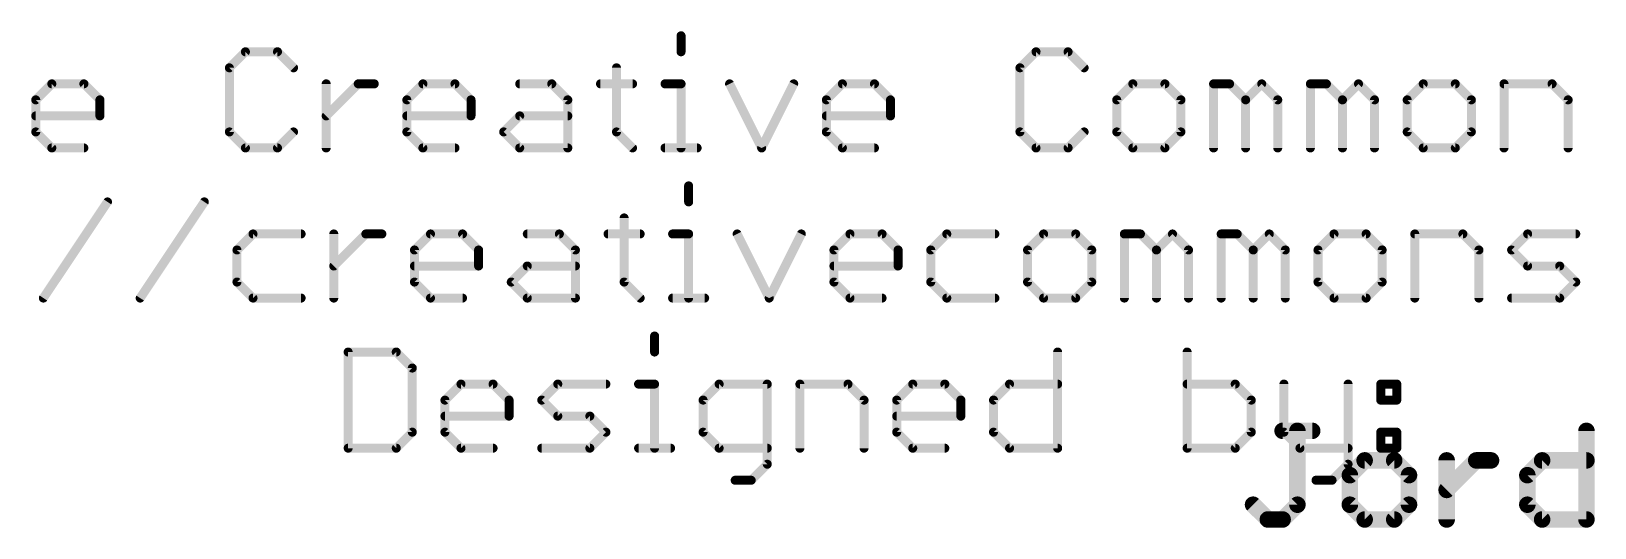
# Model space of a CAD drawing. Extents: x -32 to 75, y -18 to 32.
# Drawn here: x -5.28 to 21.16, y -17.78 to -9.38 of the extents above; entities that cross this region are included whole.
import ezdxf

# ---------------------------------------------------------------- set-up
doc = ezdxf.new("R2010")
doc.units = 0
doc.layers.add('27', color=253, linetype='CONTINUOUS')
doc.layers.add('49', color=253, linetype='CONTINUOUS')

msp = doc.modelspace()

# ---------------------------------------------------------------- linework, layer by layer
at = {"layer": '27', "const_width": 0.1524}
for points in [[(5.7062, -9.4556), (5.7062, -9.7268)], [(-1.661, -9.7268), (-1.9321, -9.998)], [(-1.1186, -9.7268), (-1.661, -9.7268)], [(-0.8475, -9.998), (-1.1186, -9.7268)], [(11.7091, -9.7268), (11.438, -9.998)], [(12.2515, -9.7268), (11.7091, -9.7268)], [(12.5226, -9.998), (12.2515, -9.7268)], [(-1.9321, -9.998), (-1.9321, -11.0826)], [(4.6148, -9.998), (4.6148, -11.0826)], [(11.438, -9.998), (11.438, -11.0826)], [(-5.2064, -10.5403), (-4.9353, -10.2691)], [(-4.9353, -10.2691), (-4.3929, -10.2691)], [(-4.3929, -10.2691), (-4.1218, -10.5403)], [(-0.295, -11.3538), (-0.295, -10.2691)], [(-0.295, -10.8115), (0.2474, -10.2691)], [(0.2474, -10.2691), (0.5185, -10.2691)], [(1.0693, -10.5403), (1.3405, -10.2691)], [(1.3405, -10.2691), (1.8828, -10.2691)], [(1.8828, -10.2691), (2.154, -10.5403)], [(2.9776, -10.2691), (3.52, -10.2691)], [(3.52, -10.2691), (3.7911, -10.5403)], [(4.3436, -10.2691), (4.886, -10.2691)], [(5.4351, -10.2691), (5.7062, -10.2691)], [(5.7062, -10.2691), (5.7062, -11.3538)], [(6.5265, -10.2691), (7.0688, -11.3538)], [(7.0688, -11.3538), (7.6112, -10.2691)], [(8.1637, -10.5403), (8.4348, -10.2691)], [(8.4348, -10.2691), (8.9772, -10.2691)], [(8.9772, -10.2691), (9.2483, -10.5403)], [(13.3463, -10.2691), (13.0751, -10.5403)], [(13.8886, -10.2691), (13.3463, -10.2691)], [(14.1598, -10.5403), (13.8886, -10.2691)], [(14.7123, -11.3538), (14.7123, -10.2691)], [(14.7123, -10.2691), (14.9835, -10.2691)], [(14.9835, -10.2691), (15.2546, -10.5403)], [(15.2546, -10.5403), (15.5258, -10.2691)], [(15.5258, -10.2691), (15.797, -10.5403)], [(16.3495, -11.3538), (16.3495, -10.2691)], [(16.3495, -10.2691), (16.6206, -10.2691)], [(16.6206, -10.2691), (16.8918, -10.5403)], [(16.8918, -10.5403), (17.1629, -10.2691)], [(17.1629, -10.2691), (17.4341, -10.5403)], [(18.2578, -10.2691), (17.9866, -10.5403)], [(18.8001, -10.2691), (18.2578, -10.2691)], [(19.0713, -10.5403), (18.8001, -10.2691)], [(19.6238, -11.3538), (19.6238, -10.2691)], [(19.6238, -10.2691), (20.4373, -10.2691)], [(20.4373, -10.2691), (20.7084, -10.5403)], [(-5.2064, -11.0826), (-5.2064, -10.5403)], [(-4.1218, -10.5403), (-4.1218, -10.8115)], [(1.0693, -11.0826), (1.0693, -10.5403)], [(2.154, -10.5403), (2.154, -10.8115)], [(3.7911, -10.5403), (3.7911, -11.3538)], [(8.1637, -11.0826), (8.1637, -10.5403)], [(9.2483, -10.5403), (9.2483, -10.8115)], [(13.0751, -10.5403), (13.0751, -11.0826)], [(14.1598, -11.0826), (14.1598, -10.5403)], [(15.2546, -10.5403), (15.2546, -11.3538)], [(15.797, -10.5403), (15.797, -11.3538)], [(16.8918, -10.5403), (16.8918, -11.3538)], [(17.4341, -10.5403), (17.4341, -11.3538)], [(17.9866, -10.5403), (17.9866, -11.0826)], [(19.0713, -11.0826), (19.0713, -10.5403)], [(20.7084, -10.5403), (20.7084, -11.3538)], [(-4.1218, -10.8115), (-5.2064, -10.8115)], [(2.154, -10.8115), (1.0693, -10.8115)], [(2.7065, -11.0826), (2.9776, -10.8115)], [(2.9776, -10.8115), (3.7911, -10.8115)], [(9.2483, -10.8115), (8.1637, -10.8115)], [(-4.9353, -11.3538), (-5.2064, -11.0826)], [(-1.9321, -11.0826), (-1.661, -11.3538)], [(-1.1186, -11.3538), (-0.8475, -11.0826)], [(1.3405, -11.3538), (1.0693, -11.0826)], [(2.9776, -11.3538), (2.7065, -11.0826)], [(4.6148, -11.0826), (4.886, -11.3538)], [(8.4348, -11.3538), (8.1637, -11.0826)], [(11.438, -11.0826), (11.7091, -11.3538)], [(12.2515, -11.3538), (12.5226, -11.0826)], [(13.0751, -11.0826), (13.3463, -11.3538)], [(13.8886, -11.3538), (14.1598, -11.0826)], [(17.9866, -11.0826), (18.2578, -11.3538)], [(18.8001, -11.3538), (19.0713, -11.0826)], [(-4.3929, -11.3538), (-4.9353, -11.3538)], [(-1.661, -11.3538), (-1.1186, -11.3538)], [(1.8828, -11.3538), (1.3405, -11.3538)], [(3.7911, -11.3538), (2.9776, -11.3538)], [(5.4351, -11.3538), (5.9774, -11.3538)], [(8.9772, -11.3538), (8.4348, -11.3538)], [(11.7091, -11.3538), (12.2515, -11.3538)], [(13.3463, -11.3538), (13.8886, -11.3538)], [(18.2578, -11.3538), (18.8001, -11.3538)], [(5.8346, -11.9956), (5.8346, -12.2668)], [(-5.078, -13.8938), (-3.9934, -12.2668)], [(-3.4409, -13.8938), (-2.3562, -12.2668)], [(4.7432, -12.538), (4.7432, -13.6226)], [(-1.5326, -12.8091), (-1.8037, -13.0803)], [(-0.7191, -12.8091), (-1.5326, -12.8091)], [(-0.1666, -13.8938), (-0.1666, -12.8091)], [(-0.1666, -13.3515), (0.3758, -12.8091)], [(0.3758, -12.8091), (0.6469, -12.8091)], [(1.1977, -13.0803), (1.4689, -12.8091)], [(1.4689, -12.8091), (2.0112, -12.8091)], [(2.0112, -12.8091), (2.2824, -13.0803)], [(3.1061, -12.8091), (3.6484, -12.8091)], [(3.6484, -12.8091), (3.9195, -13.0803)], [(4.472, -12.8091), (5.0144, -12.8091)], [(5.5635, -12.8091), (5.8346, -12.8091)], [(5.8346, -12.8091), (5.8346, -13.8938)], [(6.6549, -12.8091), (7.1972, -13.8938)], [(7.1972, -13.8938), (7.7396, -12.8091)], [(8.2921, -13.0803), (8.5632, -12.8091)], [(8.5632, -12.8091), (9.1056, -12.8091)], [(9.1056, -12.8091), (9.3767, -13.0803)], [(10.2004, -12.8091), (9.9292, -13.0803)], [(11.0139, -12.8091), (10.2004, -12.8091)], [(11.8376, -12.8091), (11.5664, -13.0803)], [(12.3799, -12.8091), (11.8376, -12.8091)], [(12.651, -13.0803), (12.3799, -12.8091)], [(13.2035, -13.8938), (13.2035, -12.8091)], [(13.2035, -12.8091), (13.4747, -12.8091)], [(13.4747, -12.8091), (13.7459, -13.0803)], [(13.7459, -13.0803), (14.017, -12.8091)], [(14.017, -12.8091), (14.2882, -13.0803)], [(14.8407, -13.8938), (14.8407, -12.8091)], [(14.8407, -12.8091), (15.1119, -12.8091)], [(15.1119, -12.8091), (15.383, -13.0803)], [(15.383, -13.0803), (15.6542, -12.8091)], [(15.6542, -12.8091), (15.9254, -13.0803)], [(16.749, -12.8091), (16.4779, -13.0803)], [(17.2914, -12.8091), (16.749, -12.8091)], [(17.5625, -13.0803), (17.2914, -12.8091)], [(18.115, -13.8938), (18.115, -12.8091)], [(18.115, -12.8091), (18.9285, -12.8091)], [(18.9285, -12.8091), (19.1997, -13.0803)], [(19.7522, -13.0803), (20.0233, -12.8091)], [(20.0233, -12.8091), (20.8368, -12.8091)], [(-1.8037, -13.0803), (-1.8037, -13.6226)], [(1.1977, -13.6226), (1.1977, -13.0803)], [(2.2824, -13.0803), (2.2824, -13.3515)], [(3.9195, -13.0803), (3.9195, -13.8938)], [(8.2921, -13.6226), (8.2921, -13.0803)], [(9.3767, -13.0803), (9.3767, -13.3515)], [(9.9292, -13.0803), (9.9292, -13.6226)], [(11.5664, -13.0803), (11.5664, -13.6226)], [(12.651, -13.6226), (12.651, -13.0803)], [(13.7459, -13.0803), (13.7459, -13.8938)], [(14.2882, -13.0803), (14.2882, -13.8938)], [(15.383, -13.0803), (15.383, -13.8938)], [(15.9254, -13.0803), (15.9254, -13.8938)], [(16.4779, -13.0803), (16.4779, -13.6226)], [(17.5625, -13.6226), (17.5625, -13.0803)], [(19.1997, -13.0803), (19.1997, -13.8938)], [(20.0233, -13.3515), (19.7522, -13.0803)], [(2.2824, -13.3515), (1.1977, -13.3515)], [(2.8349, -13.6226), (3.1061, -13.3515)], [(3.1061, -13.3515), (3.9195, -13.3515)], [(9.3767, -13.3515), (8.2921, -13.3515)], [(20.5657, -13.3515), (20.0233, -13.3515)], [(20.8368, -13.6226), (20.5657, -13.3515)], [(-1.8037, -13.6226), (-1.5326, -13.8938)], [(1.4689, -13.8938), (1.1977, -13.6226)], [(3.1061, -13.8938), (2.8349, -13.6226)], [(4.7432, -13.6226), (5.0144, -13.8938)], [(8.5632, -13.8938), (8.2921, -13.6226)], [(9.9292, -13.6226), (10.2004, -13.8938)], [(11.5664, -13.6226), (11.8376, -13.8938)], [(12.3799, -13.8938), (12.651, -13.6226)], [(16.4779, -13.6226), (16.749, -13.8938)], [(17.2914, -13.8938), (17.5625, -13.6226)], [(20.5657, -13.8938), (20.8368, -13.6226)], [(-1.5326, -13.8938), (-0.7191, -13.8938)], [(2.0112, -13.8938), (1.4689, -13.8938)], [(3.9195, -13.8938), (3.1061, -13.8938)], [(5.5635, -13.8938), (6.1058, -13.8938)], [(9.1056, -13.8938), (8.5632, -13.8938)], [(10.2004, -13.8938), (11.0139, -13.8938)], [(11.8376, -13.8938), (12.3799, -13.8938)], [(16.749, -13.8938), (17.2914, -13.8938)], [(19.7522, -13.8938), (20.5657, -13.8938)], [(5.2588, -14.5356), (5.2588, -14.8068)], [(0.0762, -14.8068), (0.0762, -16.4338)], [(0.8897, -14.8068), (0.0762, -14.8068)], [(1.1609, -15.078), (0.8897, -14.8068)], [(12.0752, -14.8068), (12.0752, -16.4338)], [(14.2649, -14.8068), (14.2649, -16.4338)], [(1.1609, -16.1626), (1.1609, -15.078)], [(1.7134, -15.6203), (1.9845, -15.3491)], [(1.9845, -15.3491), (2.5269, -15.3491)], [(2.5269, -15.3491), (2.798, -15.6203)], [(3.3505, -15.6203), (3.6217, -15.3491)], [(3.6217, -15.3491), (4.4352, -15.3491)], [(4.9877, -15.3491), (5.2588, -15.3491)], [(5.2588, -15.3491), (5.2588, -16.4338)], [(6.3503, -15.3491), (6.0791, -15.6203)], [(7.1638, -15.3491), (6.3503, -15.3491)], [(7.1638, -16.705), (7.1638, -15.3491)], [(7.7163, -16.4338), (7.7163, -15.3491)], [(7.7163, -15.3491), (8.5298, -15.3491)], [(8.5298, -15.3491), (8.8009, -15.6203)], [(9.3534, -15.6203), (9.6246, -15.3491)], [(9.6246, -15.3491), (10.1669, -15.3491)], [(10.1669, -15.3491), (10.4381, -15.6203)], [(10.9906, -15.6203), (11.2617, -15.3491)], [(11.2617, -15.3491), (12.0752, -15.3491)], [(15.0784, -15.3491), (14.2649, -15.3491)], [(15.3495, -15.6203), (15.0784, -15.3491)], [(15.902, -15.3491), (15.902, -16.1626)], [(16.9867, -15.3491), (16.9867, -16.705)], [(17.5392, -15.3491), (17.8104, -15.3491)], [(17.5392, -15.6203), (17.5392, -15.3491)], [(17.8104, -15.3491), (17.8104, -15.6203)], [(1.7134, -16.1626), (1.7134, -15.6203)], [(2.798, -15.6203), (2.798, -15.8915)], [(3.6217, -15.8915), (3.3505, -15.6203)], [(6.0791, -15.6203), (6.0791, -16.1626)], [(8.8009, -15.6203), (8.8009, -16.4338)], [(9.3534, -16.1626), (9.3534, -15.6203)], [(10.4381, -15.6203), (10.4381, -15.8915)], [(10.9906, -16.1626), (10.9906, -15.6203)], [(15.3495, -16.1626), (15.3495, -15.6203)], [(17.8104, -15.6203), (17.5392, -15.6203)], [(2.798, -15.8915), (1.7134, -15.8915)], [(4.164, -15.8915), (3.6217, -15.8915)], [(4.4352, -16.1626), (4.164, -15.8915)], [(10.4381, -15.8915), (9.3534, -15.8915)], [(0.8897, -16.4338), (1.1609, -16.1626)], [(1.9845, -16.4338), (1.7134, -16.1626)], [(4.164, -16.4338), (4.4352, -16.1626)], [(6.0791, -16.1626), (6.3503, -16.4338)], [(9.6246, -16.4338), (9.3534, -16.1626)], [(11.2617, -16.4338), (10.9906, -16.1626)], [(15.0784, -16.4338), (15.3495, -16.1626)], [(15.902, -16.1626), (16.1732, -16.4338)], [(17.5392, -16.1626), (17.8104, -16.1626)], [(17.5392, -16.4338), (17.5392, -16.1626)], [(17.8104, -16.1626), (17.8104, -16.4338)], [(0.0762, -16.4338), (0.8897, -16.4338)], [(2.5269, -16.4338), (1.9845, -16.4338)], [(3.3505, -16.4338), (4.164, -16.4338)], [(4.9877, -16.4338), (5.53, -16.4338)], [(6.3503, -16.4338), (7.1638, -16.4338)], [(10.1669, -16.4338), (9.6246, -16.4338)], [(12.0752, -16.4338), (11.2617, -16.4338)], [(14.2649, -16.4338), (15.0784, -16.4338)], [(16.1732, -16.4338), (16.9867, -16.4338)], [(17.8104, -16.4338), (17.5392, -16.4338)], [(6.8926, -16.9761), (7.1638, -16.705)], [(16.9867, -16.705), (16.7155, -16.9761)], [(6.6214, -16.9761), (6.8926, -16.9761)], [(16.7155, -16.9761), (16.4444, -16.9761)]]:
    msp.add_lwpolyline(points, dxfattribs=at)
at = {"layer": '27', "const_width": 0.0762}
for points in [[(5.7443, -9.4556, 1), (5.6681, -9.4556)], [(-1.661, -9.6887, 1), (-1.661, -9.7649)], [(-1.634, -9.7538, 1), (-1.6879, -9.6999)], [(-1.0917, -9.6999, 1), (-1.1456, -9.7538)], [(-1.1186, -9.7649, 1), (-1.1186, -9.6887)], [(5.6681, -9.7268, 1), (5.7443, -9.7268)], [(11.7091, -9.6887, 1), (11.7091, -9.7649)], [(11.7361, -9.7538, 1), (11.6822, -9.6999)], [(12.2784, -9.6999, 1), (12.2245, -9.7538)], [(12.2515, -9.7649, 1), (12.2515, -9.6887)], [(-1.9591, -9.971, 1), (-1.9052, -10.0249)], [(-1.894, -9.998, 1), (-1.9702, -9.998)], [(-0.8744, -10.0249, 1), (-0.8205, -9.971)], [(4.6529, -9.998, 1), (4.5767, -9.998)], [(11.411, -9.971, 1), (11.4649, -10.0249)], [(11.4761, -9.998, 1), (11.3999, -9.998)], [(12.4957, -10.0249, 1), (12.5496, -9.971)], [(-4.9353, -10.231, 1), (-4.9353, -10.3072)], [(-4.9083, -10.2961, 1), (-4.9622, -10.2422)], [(-4.366, -10.2422, 1), (-4.4199, -10.2961)], [(-4.3929, -10.3072, 1), (-4.3929, -10.231)], [(-0.2569, -10.2691, 1), (-0.3331, -10.2691)], [(0.2474, -10.231, 1), (0.2474, -10.3072)], [(0.2743, -10.2961, 1), (0.2204, -10.2422)], [(0.5185, -10.3072, 1), (0.5185, -10.231)], [(1.3405, -10.231, 1), (1.3405, -10.3072)], [(1.3674, -10.2961, 1), (1.3135, -10.2422)], [(1.9098, -10.2422, 1), (1.8559, -10.2961)], [(1.8828, -10.3072, 1), (1.8828, -10.231)], [(2.9776, -10.231, 1), (2.9776, -10.3072)], [(3.5469, -10.2422, 1), (3.493, -10.2961)], [(3.52, -10.3072, 1), (3.52, -10.231)], [(4.3436, -10.231, 1), (4.3436, -10.3072)], [(4.886, -10.3072, 1), (4.886, -10.231)], [(5.4351, -10.231, 1), (5.4351, -10.3072)], [(5.7443, -10.2691, 1), (5.6681, -10.2691)], [(5.7062, -10.3072, 1), (5.7062, -10.231)], [(6.5606, -10.2521, 1), (6.4924, -10.2862)], [(7.6452, -10.2862, 1), (7.5771, -10.2521)], [(8.4348, -10.231, 1), (8.4348, -10.3072)], [(8.4618, -10.2961, 1), (8.4079, -10.2422)], [(9.0041, -10.2422, 1), (8.9502, -10.2961)], [(8.9772, -10.3072, 1), (8.9772, -10.231)], [(13.3463, -10.231, 1), (13.3463, -10.3072)], [(13.3732, -10.2961, 1), (13.3194, -10.2422)], [(13.9156, -10.2422, 1), (13.8617, -10.2961)], [(13.8886, -10.3072, 1), (13.8886, -10.231)], [(14.7504, -10.2691, 1), (14.6742, -10.2691)], [(14.7123, -10.231, 1), (14.7123, -10.3072)], [(15.0104, -10.2422, 1), (14.9565, -10.2961)], [(14.9835, -10.3072, 1), (14.9835, -10.231)], [(15.5527, -10.2422, 1), (15.4988, -10.2961)], [(15.5527, -10.2961, 1), (15.4988, -10.2422)], [(16.3876, -10.2691, 1), (16.3114, -10.2691)], [(16.3495, -10.231, 1), (16.3495, -10.3072)], [(16.6476, -10.2422, 1), (16.5937, -10.2961)], [(16.6206, -10.3072, 1), (16.6206, -10.231)], [(17.1899, -10.2422, 1), (17.136, -10.2961)], [(17.1899, -10.2961, 1), (17.136, -10.2422)], [(18.2578, -10.231, 1), (18.2578, -10.3072)], [(18.2847, -10.2961, 1), (18.2308, -10.2422)], [(18.827, -10.2422, 1), (18.7732, -10.2961)], [(18.8001, -10.3072, 1), (18.8001, -10.231)], [(19.6619, -10.2691, 1), (19.5857, -10.2691)], [(19.6238, -10.231, 1), (19.6238, -10.3072)], [(20.4642, -10.2422, 1), (20.4103, -10.2961)], [(20.4373, -10.3072, 1), (20.4373, -10.231)], [(-5.1683, -10.5403, 1), (-5.2445, -10.5403)], [(-5.2334, -10.5134, 1), (-5.1795, -10.5672)], [(-4.0837, -10.5403, 1), (-4.1599, -10.5403)], [(-4.1487, -10.5672, 1), (-4.0948, -10.5134)], [(1.1074, -10.5403, 1), (1.0312, -10.5403)], [(1.0424, -10.5134, 1), (1.0963, -10.5672)], [(2.1921, -10.5403, 1), (2.1159, -10.5403)], [(2.127, -10.5672, 1), (2.1809, -10.5134)], [(3.8292, -10.5403, 1), (3.753, -10.5403)], [(3.7642, -10.5672, 1), (3.8181, -10.5134)], [(8.2018, -10.5403, 1), (8.1256, -10.5403)], [(8.1367, -10.5134, 1), (8.1906, -10.5672)], [(9.2864, -10.5403, 1), (9.2102, -10.5403)], [(9.2214, -10.5672, 1), (9.2753, -10.5134)], [(13.1132, -10.5403, 1), (13.037, -10.5403)], [(13.0482, -10.5134, 1), (13.1021, -10.5672)], [(14.1979, -10.5403, 1), (14.1217, -10.5403)], [(14.1329, -10.5672, 1), (14.1867, -10.5134)], [(15.2927, -10.5403, 1), (15.2165, -10.5403)], [(15.2277, -10.5134, 1), (15.2816, -10.5672)], [(15.2277, -10.5672, 1), (15.2816, -10.5134)], [(15.8351, -10.5403, 1), (15.7589, -10.5403)], [(15.77, -10.5672, 1), (15.8239, -10.5134)], [(16.9299, -10.5403, 1), (16.8537, -10.5403)], [(16.8648, -10.5134, 1), (16.9187, -10.5672)], [(16.8648, -10.5672, 1), (16.9187, -10.5134)], [(17.4722, -10.5403, 1), (17.396, -10.5403)], [(17.4072, -10.5672, 1), (17.4611, -10.5134)], [(18.0247, -10.5403, 1), (17.9485, -10.5403)], [(17.9597, -10.5134, 1), (18.0135, -10.5672)], [(19.1094, -10.5403, 1), (19.0332, -10.5403)], [(19.0443, -10.5672, 1), (19.0982, -10.5134)], [(20.7465, -10.5403, 1), (20.6703, -10.5403)], [(20.6815, -10.5672, 1), (20.7354, -10.5134)], [(-5.2064, -10.7734, 1), (-5.2064, -10.8496)], [(-4.1599, -10.8115, 1), (-4.0837, -10.8115)], [(-4.1218, -10.8496, 1), (-4.1218, -10.7734)], [(-0.3219, -10.7845, 1), (-0.268, -10.8384)], [(1.0693, -10.7734, 1), (1.0693, -10.8496)], [(2.1159, -10.8115, 1), (2.1921, -10.8115)], [(2.154, -10.8496, 1), (2.154, -10.7734)], [(2.9776, -10.7734, 1), (2.9776, -10.8496)], [(3.0046, -10.8384, 1), (2.9507, -10.7845)], [(3.7911, -10.8496, 1), (3.7911, -10.7734)], [(8.1637, -10.7734, 1), (8.1637, -10.8496)], [(9.2102, -10.8115, 1), (9.2864, -10.8115)], [(9.2483, -10.8496, 1), (9.2483, -10.7734)], [(-5.1795, -11.0557, 1), (-5.2334, -11.1096)], [(-5.2445, -11.0826, 1), (-5.1683, -11.0826)], [(-1.9052, -11.0557, 1), (-1.9591, -11.1096)], [(-1.9702, -11.0826, 1), (-1.894, -11.0826)], [(-0.8205, -11.1096, 1), (-0.8744, -11.0557)], [(1.0963, -11.0557, 1), (1.0424, -11.1096)], [(1.0312, -11.0826, 1), (1.1074, -11.0826)], [(2.7334, -11.0557, 1), (2.6795, -11.1096)], [(2.6795, -11.0557, 1), (2.7334, -11.1096)], [(4.6417, -11.0557, 1), (4.5879, -11.1096)], [(4.5767, -11.0826, 1), (4.6529, -11.0826)], [(8.1906, -11.0557, 1), (8.1367, -11.1096)], [(8.1256, -11.0826, 1), (8.2018, -11.0826)], [(11.4649, -11.0557, 1), (11.411, -11.1096)], [(11.3999, -11.0826, 1), (11.4761, -11.0826)], [(12.5496, -11.1096, 1), (12.4957, -11.0557)], [(13.1021, -11.0557, 1), (13.0482, -11.1096)], [(13.037, -11.0826, 1), (13.1132, -11.0826)], [(14.1217, -11.0826, 1), (14.1979, -11.0826)], [(14.1867, -11.1096, 1), (14.1329, -11.0557)], [(18.0135, -11.0557, 1), (17.9597, -11.1096)], [(17.9485, -11.0826, 1), (18.0247, -11.0826)], [(19.0332, -11.0826, 1), (19.1094, -11.0826)], [(19.0982, -11.1096, 1), (19.0443, -11.0557)], [(-4.9353, -11.3157, 1), (-4.9353, -11.3919)], [(-4.9622, -11.3807, 1), (-4.9083, -11.3269)], [(-4.3929, -11.3919, 1), (-4.3929, -11.3157)], [(-1.661, -11.3157, 1), (-1.661, -11.3919)], [(-1.6879, -11.3807, 1), (-1.634, -11.3269)], [(-1.1456, -11.3269, 1), (-1.0917, -11.3807)], [(-1.1186, -11.3919, 1), (-1.1186, -11.3157)], [(-0.3331, -11.3538, 1), (-0.2569, -11.3538)], [(1.3405, -11.3157, 1), (1.3405, -11.3919)], [(1.3135, -11.3807, 1), (1.3674, -11.3269)], [(1.8828, -11.3919, 1), (1.8828, -11.3157)], [(2.9776, -11.3157, 1), (2.9776, -11.3919)], [(2.9507, -11.3807, 1), (3.0046, -11.3269)], [(3.753, -11.3538, 1), (3.8292, -11.3538)], [(3.7911, -11.3919, 1), (3.7911, -11.3157)], [(4.859, -11.3807, 1), (4.9129, -11.3269)], [(5.4351, -11.3157, 1), (5.4351, -11.3919)], [(5.6681, -11.3538, 1), (5.7443, -11.3538)], [(5.9774, -11.3919, 1), (5.9774, -11.3157)], [(7.0348, -11.3368, 1), (7.1029, -11.3708)], [(7.0348, -11.3708, 1), (7.1029, -11.3368)], [(8.4348, -11.3157, 1), (8.4348, -11.3919)], [(8.4079, -11.3807, 1), (8.4618, -11.3269)], [(8.9772, -11.3919, 1), (8.9772, -11.3157)], [(11.7091, -11.3157, 1), (11.7091, -11.3919)], [(11.6822, -11.3807, 1), (11.7361, -11.3269)], [(12.2245, -11.3269, 1), (12.2784, -11.3807)], [(12.2515, -11.3919, 1), (12.2515, -11.3157)], [(13.3463, -11.3157, 1), (13.3463, -11.3919)], [(13.3194, -11.3807, 1), (13.3732, -11.3269)], [(13.8617, -11.3269, 1), (13.9156, -11.3807)], [(13.8886, -11.3919, 1), (13.8886, -11.3157)], [(14.6742, -11.3538, 1), (14.7504, -11.3538)], [(15.2165, -11.3538, 1), (15.2927, -11.3538)], [(15.7589, -11.3538, 1), (15.8351, -11.3538)], [(16.3114, -11.3538, 1), (16.3876, -11.3538)], [(16.8537, -11.3538, 1), (16.9299, -11.3538)], [(17.396, -11.3538, 1), (17.4722, -11.3538)], [(18.2578, -11.3157, 1), (18.2578, -11.3919)], [(18.2308, -11.3807, 1), (18.2847, -11.3269)], [(18.7732, -11.3269, 1), (18.827, -11.3807)], [(18.8001, -11.3919, 1), (18.8001, -11.3157)], [(19.5857, -11.3538, 1), (19.6619, -11.3538)], [(20.6703, -11.3538, 1), (20.7465, -11.3538)], [(5.8727, -11.9956, 1), (5.7965, -11.9956)], [(-3.9617, -12.2879, 1), (-4.0251, -12.2457)], [(-2.3245, -12.2879, 1), (-2.3879, -12.2457)], [(5.7965, -12.2668, 1), (5.8727, -12.2668)], [(4.7813, -12.538, 1), (4.7051, -12.538)], [(-1.5326, -12.771, 1), (-1.5326, -12.8472)], [(-1.5056, -12.8361, 1), (-1.5595, -12.7822)], [(-0.7191, -12.8472, 1), (-0.7191, -12.771)], [(-0.1285, -12.8091, 1), (-0.2047, -12.8091)], [(0.3758, -12.771, 1), (0.3758, -12.8472)], [(0.4027, -12.8361, 1), (0.3488, -12.7822)], [(0.6469, -12.8472, 1), (0.6469, -12.771)], [(1.4689, -12.771, 1), (1.4689, -12.8472)], [(1.4958, -12.8361, 1), (1.442, -12.7822)], [(2.0382, -12.7822, 1), (1.9843, -12.8361)], [(2.0112, -12.8472, 1), (2.0112, -12.771)], [(3.1061, -12.771, 1), (3.1061, -12.8472)], [(3.6753, -12.7822, 1), (3.6214, -12.8361)], [(3.6484, -12.8472, 1), (3.6484, -12.771)], [(4.472, -12.771, 1), (4.472, -12.8472)], [(5.0144, -12.8472, 1), (5.0144, -12.771)], [(5.5635, -12.771, 1), (5.5635, -12.8472)], [(5.8727, -12.8091, 1), (5.7965, -12.8091)], [(5.8346, -12.8472, 1), (5.8346, -12.771)], [(6.689, -12.7921, 1), (6.6208, -12.8262)], [(7.7737, -12.8262, 1), (7.7055, -12.7921)], [(8.5632, -12.771, 1), (8.5632, -12.8472)], [(8.5902, -12.8361, 1), (8.5363, -12.7822)], [(9.1325, -12.7822, 1), (9.0786, -12.8361)], [(9.1056, -12.8472, 1), (9.1056, -12.771)], [(10.2004, -12.771, 1), (10.2004, -12.8472)], [(10.2273, -12.8361, 1), (10.1735, -12.7822)], [(11.0139, -12.8472, 1), (11.0139, -12.771)], [(11.8376, -12.771, 1), (11.8376, -12.8472)], [(11.8645, -12.8361, 1), (11.8106, -12.7822)], [(12.4068, -12.7822, 1), (12.3529, -12.8361)], [(12.3799, -12.8472, 1), (12.3799, -12.771)], [(13.2416, -12.8091, 1), (13.1654, -12.8091)], [(13.2035, -12.771, 1), (13.2035, -12.8472)], [(13.5016, -12.7822, 1), (13.4478, -12.8361)], [(13.4747, -12.8472, 1), (13.4747, -12.771)], [(14.044, -12.7822, 1), (13.9901, -12.8361)], [(14.044, -12.8361, 1), (13.9901, -12.7822)], [(14.8788, -12.8091, 1), (14.8026, -12.8091)], [(14.8407, -12.771, 1), (14.8407, -12.8472)], [(15.1388, -12.7822, 1), (15.0849, -12.8361)], [(15.1119, -12.8472, 1), (15.1119, -12.771)], [(15.6811, -12.7822, 1), (15.6273, -12.8361)], [(15.6811, -12.8361, 1), (15.6273, -12.7822)], [(16.749, -12.771, 1), (16.749, -12.8472)], [(16.776, -12.8361, 1), (16.7221, -12.7822)], [(17.3183, -12.7822, 1), (17.2644, -12.8361)], [(17.2914, -12.8472, 1), (17.2914, -12.771)], [(18.1531, -12.8091, 1), (18.0769, -12.8091)], [(18.115, -12.771, 1), (18.115, -12.8472)], [(18.9554, -12.7822, 1), (18.9016, -12.8361)], [(18.9285, -12.8472, 1), (18.9285, -12.771)], [(20.0233, -12.771, 1), (20.0233, -12.8472)], [(20.0503, -12.8361, 1), (19.9964, -12.7822)], [(20.8368, -12.8472, 1), (20.8368, -12.771)], [(-1.7656, -13.0803, 1), (-1.8418, -13.0803)], [(-1.8307, -13.0534, 1), (-1.7768, -13.1072)], [(1.2358, -13.0803, 1), (1.1596, -13.0803)], [(1.1708, -13.0534, 1), (1.2247, -13.1072)], [(2.3205, -13.0803, 1), (2.2443, -13.0803)], [(2.2554, -13.1072, 1), (2.3093, -13.0534)], [(3.9576, -13.0803, 1), (3.8814, -13.0803)], [(3.8926, -13.1072, 1), (3.9465, -13.0534)], [(8.3302, -13.0803, 1), (8.254, -13.0803)], [(8.2651, -13.0534, 1), (8.319, -13.1072)], [(9.4148, -13.0803, 1), (9.3386, -13.0803)], [(9.3498, -13.1072, 1), (9.4037, -13.0534)], [(9.9673, -13.0803, 1), (9.8911, -13.0803)], [(9.9023, -13.0534, 1), (9.9562, -13.1072)], [(11.6045, -13.0803, 1), (11.5283, -13.0803)], [(11.5394, -13.0534, 1), (11.5933, -13.1072)], [(12.6891, -13.0803, 1), (12.6129, -13.0803)], [(12.6241, -13.1072, 1), (12.678, -13.0534)], [(13.784, -13.0803, 1), (13.7078, -13.0803)], [(13.7189, -13.0534, 1), (13.7728, -13.1072)], [(13.7189, -13.1072, 1), (13.7728, -13.0534)], [(14.3263, -13.0803, 1), (14.2501, -13.0803)], [(14.2613, -13.1072, 1), (14.3151, -13.0534)], [(15.4211, -13.0803, 1), (15.3449, -13.0803)], [(15.3561, -13.0534, 1), (15.41, -13.1072)], [(15.3561, -13.1072, 1), (15.41, -13.0534)], [(15.9635, -13.0803, 1), (15.8873, -13.0803)], [(15.8984, -13.1072, 1), (15.9523, -13.0534)], [(16.516, -13.0803, 1), (16.4398, -13.0803)], [(16.4509, -13.0534, 1), (16.5048, -13.1072)], [(17.6006, -13.0803, 1), (17.5244, -13.0803)], [(17.5356, -13.1072, 1), (17.5895, -13.0534)], [(19.2378, -13.0803, 1), (19.1616, -13.0803)], [(19.1727, -13.1072, 1), (19.2266, -13.0534)], [(19.7791, -13.0534, 1), (19.7252, -13.1072)], [(19.7252, -13.0534, 1), (19.7791, -13.1072)], [(-0.1935, -13.3245, 1), (-0.1396, -13.3784)], [(1.1977, -13.3134, 1), (1.1977, -13.3896)], [(2.2443, -13.3515, 1), (2.3205, -13.3515)], [(2.2824, -13.3896, 1), (2.2824, -13.3134)], [(3.1061, -13.3134, 1), (3.1061, -13.3896)], [(3.133, -13.3784, 1), (3.0791, -13.3245)], [(3.9195, -13.3896, 1), (3.9195, -13.3134)], [(8.2921, -13.3134, 1), (8.2921, -13.3896)], [(9.3386, -13.3515, 1), (9.4148, -13.3515)], [(9.3767, -13.3896, 1), (9.3767, -13.3134)], [(20.0233, -13.3134, 1), (20.0233, -13.3896)], [(19.9964, -13.3784, 1), (20.0503, -13.3245)], [(20.5926, -13.3245, 1), (20.5387, -13.3784)], [(20.5657, -13.3896, 1), (20.5657, -13.3134)], [(-1.7768, -13.5957, 1), (-1.8307, -13.6496)], [(-1.8418, -13.6226, 1), (-1.7656, -13.6226)], [(1.2247, -13.5957, 1), (1.1708, -13.6496)], [(1.1596, -13.6226, 1), (1.2358, -13.6226)], [(2.8618, -13.5957, 1), (2.8079, -13.6496)], [(2.8079, -13.5957, 1), (2.8618, -13.6496)], [(4.7701, -13.5957, 1), (4.7163, -13.6496)], [(4.7051, -13.6226, 1), (4.7813, -13.6226)], [(8.319, -13.5957, 1), (8.2651, -13.6496)], [(8.254, -13.6226, 1), (8.3302, -13.6226)], [(9.9562, -13.5957, 1), (9.9023, -13.6496)], [(9.8911, -13.6226, 1), (9.9673, -13.6226)], [(11.5933, -13.5957, 1), (11.5394, -13.6496)], [(11.5283, -13.6226, 1), (11.6045, -13.6226)], [(12.6129, -13.6226, 1), (12.6891, -13.6226)], [(12.678, -13.6496, 1), (12.6241, -13.5957)], [(16.5048, -13.5957, 1), (16.4509, -13.6496)], [(16.4398, -13.6226, 1), (16.516, -13.6226)], [(17.5244, -13.6226, 1), (17.6006, -13.6226)], [(17.5895, -13.6496, 1), (17.5356, -13.5957)], [(20.8638, -13.6496, 1), (20.8099, -13.5957)], [(20.8099, -13.6496, 1), (20.8638, -13.5957)], [(-5.1097, -13.8727, 1), (-5.0463, -13.9149)], [(-3.4726, -13.8727, 1), (-3.4092, -13.9149)], [(-1.5326, -13.8557, 1), (-1.5326, -13.9319)], [(-1.5595, -13.9207, 1), (-1.5056, -13.8669)], [(-0.7191, -13.9319, 1), (-0.7191, -13.8557)], [(-0.2047, -13.8938, 1), (-0.1285, -13.8938)], [(1.4689, -13.8557, 1), (1.4689, -13.9319)], [(1.442, -13.9207, 1), (1.4958, -13.8669)], [(2.0112, -13.9319, 1), (2.0112, -13.8557)], [(3.1061, -13.8557, 1), (3.1061, -13.9319)], [(3.0791, -13.9207, 1), (3.133, -13.8669)], [(3.8814, -13.8938, 1), (3.9576, -13.8938)], [(3.9195, -13.9319, 1), (3.9195, -13.8557)], [(4.9874, -13.9207, 1), (5.0413, -13.8669)], [(5.5635, -13.8557, 1), (5.5635, -13.9319)], [(5.7965, -13.8938, 1), (5.8727, -13.8938)], [(6.1058, -13.9319, 1), (6.1058, -13.8557)], [(7.1632, -13.8768, 1), (7.2313, -13.9108)], [(7.1632, -13.9108, 1), (7.2313, -13.8768)], [(8.5632, -13.8557, 1), (8.5632, -13.9319)], [(8.5363, -13.9207, 1), (8.5902, -13.8669)], [(9.1056, -13.9319, 1), (9.1056, -13.8557)], [(10.2004, -13.8557, 1), (10.2004, -13.9319)], [(10.1735, -13.9207, 1), (10.2273, -13.8669)], [(11.0139, -13.9319, 1), (11.0139, -13.8557)], [(11.8376, -13.8557, 1), (11.8376, -13.9319)], [(11.8106, -13.9207, 1), (11.8645, -13.8669)], [(12.3529, -13.8669, 1), (12.4068, -13.9207)], [(12.3799, -13.9319, 1), (12.3799, -13.8557)], [(13.1654, -13.8938, 1), (13.2416, -13.8938)], [(13.7078, -13.8938, 1), (13.784, -13.8938)], [(14.2501, -13.8938, 1), (14.3263, -13.8938)], [(14.8026, -13.8938, 1), (14.8788, -13.8938)], [(15.3449, -13.8938, 1), (15.4211, -13.8938)], [(15.8873, -13.8938, 1), (15.9635, -13.8938)], [(16.749, -13.8557, 1), (16.749, -13.9319)], [(16.7221, -13.9207, 1), (16.776, -13.8669)], [(17.2644, -13.8669, 1), (17.3183, -13.9207)], [(17.2914, -13.9319, 1), (17.2914, -13.8557)], [(18.0769, -13.8938, 1), (18.1531, -13.8938)], [(19.1616, -13.8938, 1), (19.2378, -13.8938)], [(19.7522, -13.8557, 1), (19.7522, -13.9319)], [(20.5387, -13.8669, 1), (20.5926, -13.9207)], [(20.5657, -13.9319, 1), (20.5657, -13.8557)], [(5.2969, -14.5356, 1), (5.2207, -14.5356)], [(0.1143, -14.8068, 1), (0.0381, -14.8068)], [(0.0762, -14.7687, 1), (0.0762, -14.8449)], [(0.9166, -14.7799, 1), (0.8628, -14.8338)], [(0.8897, -14.8449, 1), (0.8897, -14.7687)], [(5.2207, -14.8068, 1), (5.2969, -14.8068)], [(12.1133, -14.8068, 1), (12.0371, -14.8068)], [(14.303, -14.8068, 1), (14.2268, -14.8068)], [(1.199, -15.078, 1), (1.1228, -15.078)], [(1.1339, -15.1049, 1), (1.1878, -15.051)], [(1.9845, -15.311, 1), (1.9845, -15.3872)], [(2.0115, -15.3761, 1), (1.9576, -15.3222)], [(2.5538, -15.3222, 1), (2.4999, -15.3761)], [(2.5269, -15.3872, 1), (2.5269, -15.311)], [(3.6217, -15.311, 1), (3.6217, -15.3872)], [(3.6486, -15.3761, 1), (3.5947, -15.3222)], [(4.4352, -15.3872, 1), (4.4352, -15.311)], [(4.9877, -15.311, 1), (4.9877, -15.3872)], [(5.2969, -15.3491, 1), (5.2207, -15.3491)], [(5.2588, -15.3872, 1), (5.2588, -15.311)], [(6.3503, -15.311, 1), (6.3503, -15.3872)], [(6.3772, -15.3761, 1), (6.3233, -15.3222)], [(7.2019, -15.3491, 1), (7.1257, -15.3491)], [(7.1638, -15.3872, 1), (7.1638, -15.311)], [(7.7544, -15.3491, 1), (7.6782, -15.3491)], [(7.7163, -15.311, 1), (7.7163, -15.3872)], [(8.5567, -15.3222, 1), (8.5028, -15.3761)], [(8.5298, -15.3872, 1), (8.5298, -15.311)], [(9.6246, -15.311, 1), (9.6246, -15.3872)], [(9.6515, -15.3761, 1), (9.5976, -15.3222)], [(10.1939, -15.3222, 1), (10.14, -15.3761)], [(10.1669, -15.3872, 1), (10.1669, -15.311)], [(11.2617, -15.311, 1), (11.2617, -15.3872)], [(11.2887, -15.3761, 1), (11.2348, -15.3222)], [(12.0752, -15.3872, 1), (12.0752, -15.311)], [(14.2649, -15.311, 1), (14.2649, -15.3872)], [(15.1053, -15.3222, 1), (15.0514, -15.3761)], [(15.0784, -15.3872, 1), (15.0784, -15.311)], [(15.9401, -15.3491, 1), (15.8639, -15.3491)], [(17.0248, -15.3491, 1), (16.9486, -15.3491)], [(17.5392, -15.311, 1), (17.5392, -15.3872)], [(17.5773, -15.3491, 1), (17.5011, -15.3491)], [(17.8485, -15.3491, 1), (17.7723, -15.3491)], [(17.8104, -15.3872, 1), (17.8104, -15.311)], [(1.7515, -15.6203, 1), (1.6753, -15.6203)], [(1.6864, -15.5934, 1), (1.7403, -15.6472)], [(2.8361, -15.6203, 1), (2.7599, -15.6203)], [(2.7711, -15.6472, 1), (2.825, -15.5934)], [(3.3775, -15.5934, 1), (3.3236, -15.6472)], [(3.3236, -15.5934, 1), (3.3775, -15.6472)], [(6.1172, -15.6203, 1), (6.041, -15.6203)], [(6.0522, -15.5934, 1), (6.106, -15.6472)], [(8.839, -15.6203, 1), (8.7628, -15.6203)], [(8.774, -15.6472, 1), (8.8279, -15.5934)], [(9.3915, -15.6203, 1), (9.3153, -15.6203)], [(9.3265, -15.5934, 1), (9.3804, -15.6472)], [(10.4762, -15.6203, 1), (10.4, -15.6203)], [(10.4111, -15.6472, 1), (10.465, -15.5934)], [(11.0287, -15.6203, 1), (10.9525, -15.6203)], [(10.9636, -15.5934, 1), (11.0175, -15.6472)], [(15.3876, -15.6203, 1), (15.3114, -15.6203)], [(15.3226, -15.6472, 1), (15.3765, -15.5934)], [(17.5392, -15.5822, 1), (17.5392, -15.6584)], [(17.5011, -15.6203, 1), (17.5773, -15.6203)], [(17.7723, -15.6203, 1), (17.8485, -15.6203)], [(17.8104, -15.6584, 1), (17.8104, -15.5822)], [(1.7134, -15.8534, 1), (1.7134, -15.9296)], [(2.7599, -15.8915, 1), (2.8361, -15.8915)], [(2.798, -15.9296, 1), (2.798, -15.8534)], [(3.6217, -15.8534, 1), (3.6217, -15.9296)], [(3.5947, -15.9184, 1), (3.6486, -15.8645)], [(4.1909, -15.8645, 1), (4.1371, -15.9184)], [(4.164, -15.9296, 1), (4.164, -15.8534)], [(9.3534, -15.8534, 1), (9.3534, -15.9296)], [(10.4, -15.8915, 1), (10.4762, -15.8915)], [(10.4381, -15.9296, 1), (10.4381, -15.8534)], [(1.1228, -16.1626, 1), (1.199, -16.1626)], [(1.1878, -16.1896, 1), (1.1339, -16.1357)], [(1.7403, -16.1357, 1), (1.6864, -16.1896)], [(1.6753, -16.1626, 1), (1.7515, -16.1626)], [(4.4621, -16.1896, 1), (4.4082, -16.1357)], [(4.4082, -16.1896, 1), (4.4621, -16.1357)], [(6.106, -16.1357, 1), (6.0522, -16.1896)], [(6.041, -16.1626, 1), (6.1172, -16.1626)], [(9.3804, -16.1357, 1), (9.3265, -16.1896)], [(9.3153, -16.1626, 1), (9.3915, -16.1626)], [(11.0175, -16.1357, 1), (10.9636, -16.1896)], [(10.9525, -16.1626, 1), (11.0287, -16.1626)], [(15.3114, -16.1626, 1), (15.3876, -16.1626)], [(15.3765, -16.1896, 1), (15.3226, -16.1357)], [(15.929, -16.1357, 1), (15.8751, -16.1896)], [(15.8639, -16.1626, 1), (15.9401, -16.1626)], [(17.5392, -16.1245, 1), (17.5392, -16.2007)], [(17.5773, -16.1626, 1), (17.5011, -16.1626)], [(17.8485, -16.1626, 1), (17.7723, -16.1626)], [(17.8104, -16.2007, 1), (17.8104, -16.1245)], [(0.0762, -16.3957, 1), (0.0762, -16.4719)], [(0.8628, -16.4069, 1), (0.9166, -16.4607)], [(0.8897, -16.4719, 1), (0.8897, -16.3957)], [(1.9845, -16.3957, 1), (1.9845, -16.4719)], [(1.9576, -16.4607, 1), (2.0115, -16.4069)], [(2.5269, -16.4719, 1), (2.5269, -16.3957)], [(3.3505, -16.3957, 1), (3.3505, -16.4719)], [(4.1371, -16.4069, 1), (4.1909, -16.4607)], [(4.164, -16.4719, 1), (4.164, -16.3957)], [(4.9877, -16.3957, 1), (4.9877, -16.4719)], [(5.53, -16.4719, 1), (5.53, -16.3957)], [(6.3503, -16.3957, 1), (6.3503, -16.4719)], [(6.3233, -16.4607, 1), (6.3772, -16.4069)], [(7.1638, -16.4719, 1), (7.1638, -16.3957)], [(9.6246, -16.3957, 1), (9.6246, -16.4719)], [(9.5976, -16.4607, 1), (9.6515, -16.4069)], [(10.1669, -16.4719, 1), (10.1669, -16.3957)], [(11.2617, -16.3957, 1), (11.2617, -16.4719)], [(11.2348, -16.4607, 1), (11.2887, -16.4069)], [(12.0752, -16.4719, 1), (12.0752, -16.3957)], [(14.2649, -16.3957, 1), (14.2649, -16.4719)], [(15.0514, -16.4069, 1), (15.1053, -16.4607)], [(15.0784, -16.4719, 1), (15.0784, -16.3957)], [(16.1732, -16.3957, 1), (16.1732, -16.4719)], [(16.1463, -16.4607, 1), (16.2001, -16.4069)], [(16.9867, -16.4719, 1), (16.9867, -16.3957)], [(17.5392, -16.3957, 1), (17.5392, -16.4719)], [(17.8104, -16.4719, 1), (17.8104, -16.3957)], [(0.0381, -16.4338, 1), (0.1143, -16.4338)], [(5.2207, -16.4338, 1), (5.2969, -16.4338)], [(7.1907, -16.7319, 1), (7.1368, -16.678)], [(7.6782, -16.4338, 1), (7.7544, -16.4338)], [(8.7628, -16.4338, 1), (8.839, -16.4338)], [(12.0371, -16.4338, 1), (12.1133, -16.4338)], [(14.2268, -16.4338, 1), (14.303, -16.4338)], [(17.0136, -16.7319, 1), (16.9598, -16.678)], [(17.5011, -16.4338, 1), (17.5773, -16.4338)], [(17.7723, -16.4338, 1), (17.8485, -16.4338)], [(6.6214, -16.938, 1), (6.6214, -17.0142)], [(6.8657, -16.9492, 1), (6.9195, -17.0031)], [(6.8926, -17.0142, 1), (6.8926, -16.938)], [(7.1257, -16.705, 1), (7.2019, -16.705)], [(16.4444, -16.938, 1), (16.4444, -17.0142)], [(16.6886, -16.9492, 1), (16.7425, -17.0031)], [(16.7155, -17.0142, 1), (16.7155, -16.938)], [(16.9486, -16.705, 1), (17.0248, -16.705)]]:
    msp.add_lwpolyline(points, format="xyb", dxfattribs=at)
at = {"layer": '49', "const_width": 0.2794}
for points in [[(15.8797, -16.1404), (16.3796, -16.1404)], [(16.1296, -17.3903), (16.1296, -16.1404)], [(21.0182, -16.1404), (21.0182, -17.6403)], [(17.2668, -16.6404), (17.0169, -16.8904)], [(17.7668, -16.6404), (17.2668, -16.6404)], [(18.0168, -16.8904), (17.7668, -16.6404)], [(18.654, -17.6403), (18.654, -16.6404)], [(18.654, -17.1403), (19.154, -16.6404)], [(19.154, -16.6404), (19.404, -16.6404)], [(20.0183, -16.8904), (20.2683, -16.6404)], [(20.2683, -16.6404), (21.0182, -16.6404)], [(17.0169, -16.8904), (17.0169, -17.3903)], [(18.0168, -17.3903), (18.0168, -16.8904)], [(20.0183, -17.3903), (20.0183, -16.8904)], [(15.3797, -17.3903), (15.6297, -17.6403)], [(15.8797, -17.6403), (16.1296, -17.3903)], [(17.0169, -17.3903), (17.2668, -17.6403)], [(17.7668, -17.6403), (18.0168, -17.3903)], [(20.2683, -17.6403), (20.0183, -17.3903)], [(15.6297, -17.6403), (15.8797, -17.6403)], [(17.2668, -17.6403), (17.7668, -17.6403)], [(21.0182, -17.6403), (20.2683, -17.6403)]]:
    msp.add_lwpolyline(points, dxfattribs=at)
at = {"layer": '49', "const_width": 0.1397}
for points in [[(15.8797, -16.0706, 1), (15.8797, -16.2103)], [(16.1995, -16.1404, 1), (16.0598, -16.1404)], [(16.3796, -16.2103, 1), (16.3796, -16.0706)], [(21.0881, -16.1404, 1), (20.9484, -16.1404)], [(17.2668, -16.5705, 1), (17.2668, -16.7102)], [(17.3162, -16.6898, 1), (17.2174, -16.591)], [(17.8162, -16.591, 1), (17.7174, -16.6898)], [(17.7668, -16.7102, 1), (17.7668, -16.5705)], [(18.7239, -16.6404, 1), (18.5842, -16.6404)], [(19.154, -16.5705, 1), (19.154, -16.7102)], [(19.2034, -16.6898, 1), (19.1046, -16.591)], [(19.404, -16.7102, 1), (19.404, -16.5705)], [(20.2683, -16.5705, 1), (20.2683, -16.7102)], [(20.3177, -16.6898, 1), (20.2189, -16.591)], [(21.0182, -16.7102, 1), (21.0182, -16.5705)], [(17.0867, -16.8904, 1), (16.947, -16.8904)], [(16.9675, -16.841, 1), (17.0662, -16.9398)], [(18.0866, -16.8904, 1), (17.9469, -16.8904)], [(17.9674, -16.9398, 1), (18.0662, -16.841)], [(20.0882, -16.8904, 1), (19.9485, -16.8904)], [(19.9689, -16.841, 1), (20.0677, -16.9398)], [(18.6046, -17.0909, 1), (18.7034, -17.1897)], [(15.4291, -17.3409, 1), (15.3303, -17.4397)], [(16.0598, -17.3903, 1), (16.1995, -17.3903)], [(16.179, -17.4397, 1), (16.0802, -17.3409)], [(16.947, -17.3903, 1), (17.0867, -17.3903)], [(17.0662, -17.3409, 1), (16.9675, -17.4397)], [(17.9469, -17.3903, 1), (18.0866, -17.3903)], [(18.0662, -17.4397, 1), (17.9674, -17.3409)], [(20.0677, -17.3409, 1), (19.9689, -17.4397)], [(19.9485, -17.3903, 1), (20.0882, -17.3903)], [(15.6297, -17.5705, 1), (15.6297, -17.7101)], [(15.5803, -17.6897, 1), (15.6791, -17.5909)], [(15.8303, -17.5909, 1), (15.9291, -17.6897)], [(15.8797, -17.7101, 1), (15.8797, -17.5705)], [(17.2668, -17.5705, 1), (17.2668, -17.7101)], [(17.2174, -17.6897, 1), (17.3162, -17.5909)], [(17.7174, -17.5909, 1), (17.8162, -17.6897)], [(17.7668, -17.7101, 1), (17.7668, -17.5705)], [(18.5842, -17.6403, 1), (18.7239, -17.6403)], [(20.2683, -17.5705, 1), (20.2683, -17.7101)], [(20.2189, -17.6897, 1), (20.3177, -17.5909)], [(20.9484, -17.6403, 1), (21.0881, -17.6403)], [(21.0182, -17.7101, 1), (21.0182, -17.5705)]]:
    msp.add_lwpolyline(points, format="xyb", dxfattribs=at)

doc.saveas('drawing.dxf')
